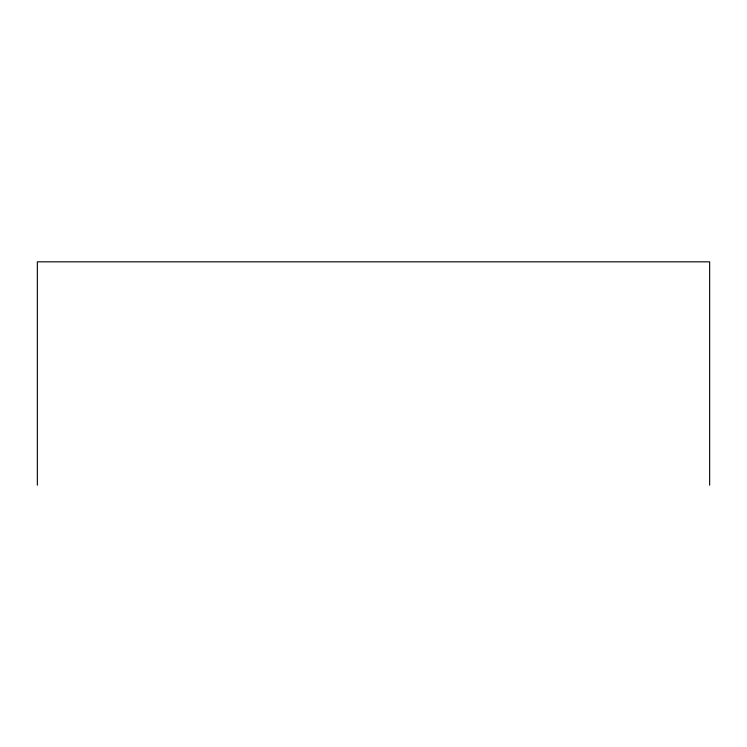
<?xml version="1.0" encoding="UTF-8"?>
<svg xmlns="http://www.w3.org/2000/svg" width="747" height="747" viewBox="0 0 747 747"><rect width="100%" height="100%" fill="white"/><g stroke="black" fill="none" stroke-linecap="round" stroke-linejoin="round"><path stroke-width="1.12" d="M709.65 485.167L709.65 261.833L37.35 261.833L37.35 485.167"/></g></svg>
